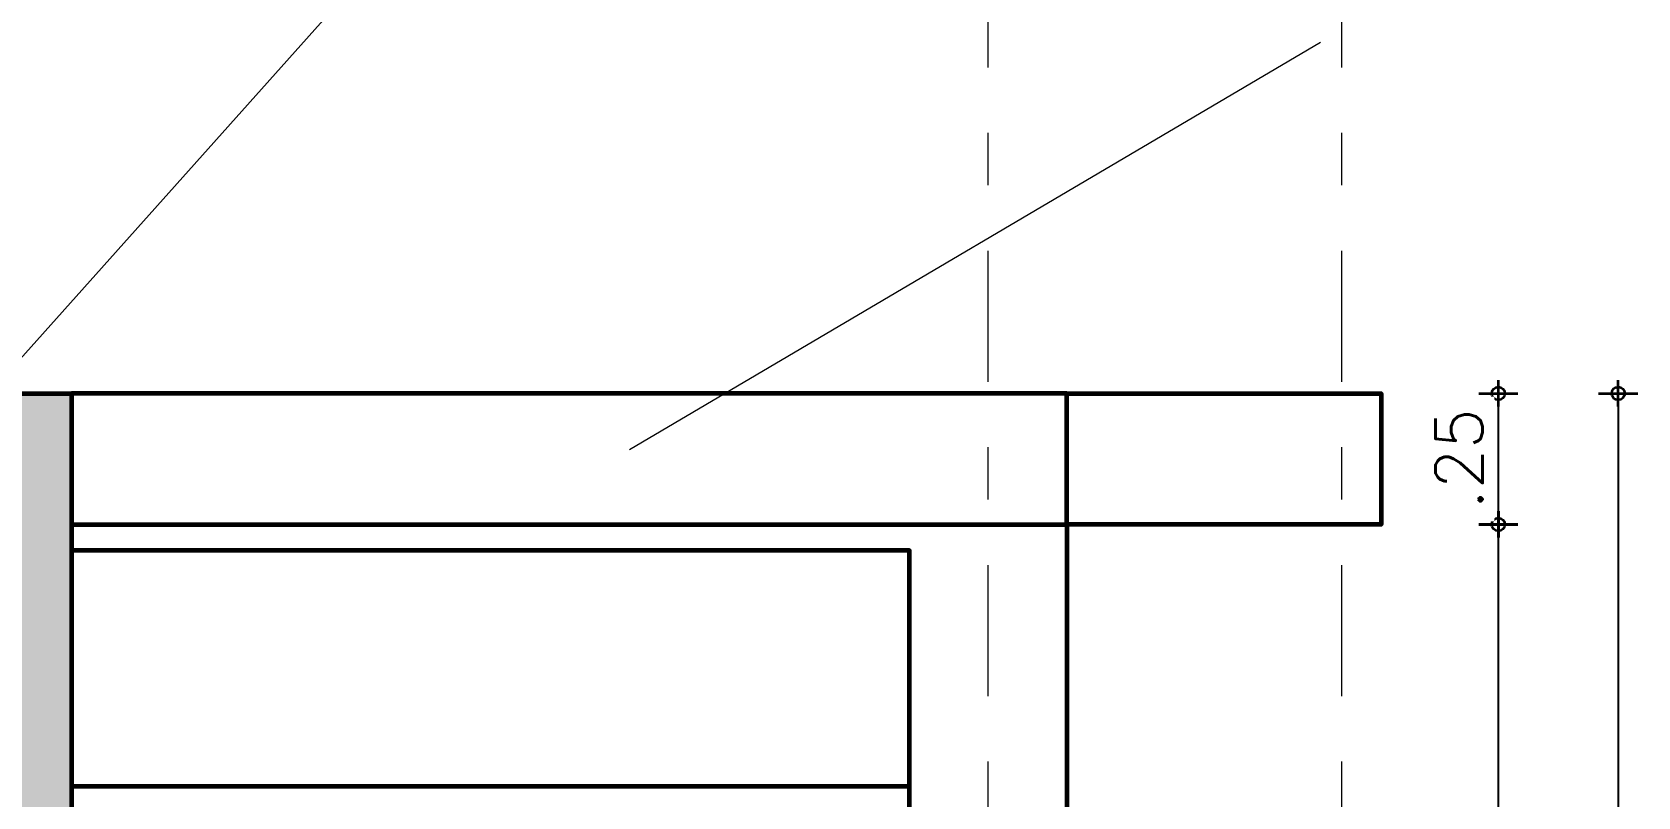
# Model space of a CAD drawing. Header units: metres. Extents: x -50 to 76, y -61 to 14.
# Drawn here: x -3.007 to 0.058, y -33.066 to -31.607 of the extents above; entities that cross this region are included whole.
import ezdxf

# ---------------------------------------------------------------- set-up
doc = ezdxf.new("R2010")
doc.units = ezdxf.units.M
doc.header["$MEASUREMENT"] = 0
doc.linetypes.add('CENTERX2', pattern=[4, 2.5, -0.5, 0.5, -0.5])
doc.linetypes.add('DASHDOT2', pattern=[0.5, 0.25, -0.125, 0, -0.125])
for name, color, linetype, lineweight in [('1 ACHURADO PLACAS', 45, 'Continuous', 15), ('1 CALCAS', 255, 'Continuous', 60), ('1 NIVELES', 145, 'Continuous', 18), ('COTAS', 251, 'Continuous', 35), ('EJES', 251, 'CENTERX2', 0)]:
    doc.layers.add(name, color=color, linetype=linetype, lineweight=lineweight)
doc.styles.add('cotas', font='romans.shx')
doc.dimstyles.new('COT-50', dxfattribs={"dimscale": 0.5, "dimtxt": 0.18, "dimasz": 0.05, "dimexe": 0.08, "dimexo": 0.1, "dimgap": 0.06, "dimtad": 1, "dimzin": 4, "dimdsep": 46, "dimtxsty": 'cotas', "dimblk1": 'COTA', "dimblk2": 'COTA', "dimsah": 1, "dimcen": 0.09, "dimse1": 1, "dimse2": 1, "dimclrd": 256, "dimclre": 253, "dimclrt": 14, "dimadec": 0, "dimazin": 0, "dimtfac": 1, "dimtix": 1, "dimtmove": 0, "dimatfit": 3, "dimldrblk": 'COTA', "dimfxl": 1, "dimtfill": 1, "dimtfillclr": 256, "dimtolj": 1, "dimtzin": 12, "dimarcsym": 0})

# ---------------------------------------------------------------- blocks, each defined once
blk = doc.blocks.new('COTA')
for p, q in [((0, 1.5), (0, -1.5)), ((-1, 0), (1, 0))]:
    blk.add_line(p, q)
blk.add_circle((0, 0), 0.5)
blk = doc.blocks.new('*D745')
at = {"layer": 'COTAS', "lineweight": -2, "transparency": 16777216}
blk.add_line((0.021, -32.3213), (0.021, -39.3713), dxfattribs=at)
at = {"layer": 'Defpoints', "color": 0, "transparency": 16777216}
for p in [(-0.4319, -32.2963), (-0.5319, -39.3963), (0.021, -39.3963)]:
    blk.add_point(p, dxfattribs=at)
at = {"layer": 'COTAS', "lineweight": -2, "transparency": 16777216, "xscale": 0.025, "yscale": 0.025, "zscale": 0.025}
for p, rotation in [((0.021, -32.2963), 90), ((0.021, -39.3963), 270)]:
    blk.add_blockref('COTA', p, dxfattribs=dict(at, rotation=rotation))
at = {"layer": 'COTAS', "color": 14, "transparency": 16777216, "insert": (-0.054, -35.8463), "char_height": 0.09, "attachment_point": 5, "rotation": 90, "style": 'cotas', "bg_fill": 3, "box_fill_scale": 1.25, "bg_fill_color": 256, "bg_fill_true_color": 13158600, "bg_fill_transparency": 0}
blk.add_mtext('\\A1;7.10', dxfattribs=at)
blk = doc.blocks.new('*D750')
at = {"layer": 'COTAS', "lineweight": -2, "transparency": 16777216}
blk.add_line((-0.2079, -34.5813), (-0.2079, -32.5713), dxfattribs=at)
at = {"layer": 'Defpoints', "color": 0, "transparency": 16777216}
for p in [(-0.4319, -32.5463), (-0.2079, -32.5463), (-0.5118, -34.6063)]:
    blk.add_point(p, dxfattribs=at)
at = {"layer": 'COTAS', "lineweight": -2, "transparency": 16777216, "xscale": 0.025, "yscale": 0.025, "zscale": 0.025}
for p, rotation in [((-0.2079, -32.5463), 90), ((-0.2079, -34.6063), 270)]:
    blk.add_blockref('COTA', p, dxfattribs=dict(at, rotation=rotation))
at = {"layer": 'COTAS', "color": 14, "transparency": 16777216, "insert": (-0.2829, -33.5763), "char_height": 0.09, "attachment_point": 5, "rotation": 90, "style": 'cotas', "bg_fill": 3, "box_fill_scale": 1.25, "bg_fill_color": 256, "bg_fill_true_color": 13158600, "bg_fill_transparency": 0}
blk.add_mtext('\\A1;2.06', dxfattribs=at)
blk = doc.blocks.new('*D751')
at = {"layer": 'COTAS', "lineweight": -2, "transparency": 16777216}
blk.add_line((-0.2079, -32.5213), (-0.2079, -32.3213), dxfattribs=at)
at = {"layer": 'Defpoints', "color": 0, "transparency": 16777216}
for p in [(-0.4319, -32.2963), (-0.4319, -32.5463)]:
    blk.add_point(p, dxfattribs=at)
at = {"layer": 'COTAS', "lineweight": -2, "transparency": 16777216, "xscale": 0.025, "yscale": 0.025, "zscale": 0.025}
for p, rotation in [((-0.2079, -32.2963), 90), ((-0.2079, -32.5463), 270)]:
    blk.add_blockref('COTA', p, dxfattribs=dict(at, rotation=rotation))
at = {"layer": 'COTAS', "color": 14, "transparency": 16777216, "insert": (-0.2829, -32.4213), "char_height": 0.09, "attachment_point": 5, "rotation": 90, "style": 'cotas', "bg_fill": 3, "box_fill_scale": 1.25, "bg_fill_color": 256, "bg_fill_true_color": 13158600, "bg_fill_transparency": 0}
blk.add_mtext('\\A1;.25', dxfattribs=at)
at = {"layer": 'Defpoints', "color": 0, "transparency": 16777216}
blk.add_point((-0.2079, -32.2963), dxfattribs=at)

msp = doc.modelspace()

# ---------------------------------------------------------------- hatches: boundary and pattern name
at = {"layer": '1 ACHURADO PLACAS'}
h = msp.add_hatch(dxfattribs=at)
h.set_pattern_fill('AR-RSHKE', color=256, scale=0.008, angle=90)
h.paths.add_polyline_path([(-9.5069, -31.2963), (-9.6819, -31.2963), (-9.6819, -38.7963), (-9.5069, -38.7963)])
h.paths.add_polyline_path([(-9.3319, -31.2963), (-9.5069, -31.2963), (-9.5069, -38.7963), (-9.3319, -38.7963)])
h.paths.add_polyline_path([(-5.4819, -32.6963), (-5.2569, -32.6963), (-5.2569, -32.2963), (-7.0819, -32.2963), (-7.0819, -35.8463), (-5.2569, -35.8463), (-5.2569, -35.5463), (-5.4819, -35.5463)])
h.paths.add_polyline_path([(-7.0819, -32.2963), (-7.2319, -32.2963), (-7.2319, -35.8463), (-7.0819, -35.8463)])
h.paths.add_polyline_path([(-4.0069, -32.2963), (-5.2569, -32.2963), (-5.2569, -32.6963), (-4.0069, -32.6963)])
h.paths.add_polyline_path([(-3.0819, -32.2963), (-4.0069, -32.2963), (-4.0069, -32.6963), (-3.5819, -32.6963), (-3.5819, -33.0963), (-4.0069, -33.0963), (-4.0069, -35.8463), (-3.0819, -35.8463)])
h.paths.add_polyline_path([(-4.0069, -33.0963), (-5.0319, -33.0963), (-5.0319, -35.5463), (-5.2569, -35.5463), (-5.2569, -35.8463), (-4.0069, -35.8463)])
h.paths.add_polyline_path([(-2.9319, -32.2963), (-3.0819, -32.2963), (-3.0819, -35.8463), (-2.9319, -35.8463), (-2.9319, -35.5463), (-2.9319, -35.5463), (-2.9319, -34.6463)])

# ---------------------------------------------------------------- linework, layer by layer
at = {"layer": '1 CALCAS'}
for p, q in [((-1.3319, -33.0463), (-2.9319, -33.0463)), ((-1.3319, -35.5463), (-1.3319, -33.0463))]:
    msp.add_line(p, q, dxfattribs=at)
msp.add_lwpolyline([(-7.2319, -32.2963), (-2.9319, -32.2963), (-2.9319, -35.8463), (-7.2319, -35.8463)], close=True, dxfattribs=at)
for points in [[(-2.9319, -32.5463), (-1.0319, -32.5463), (-1.0319, -32.2963), (-2.9319, -32.2963)], [(-1.0319, -32.2963), (-0.4319, -32.2963), (-0.4319, -32.5463), (-1.0319, -32.5463)], [(-1.0319, -32.5463), (-1.0319, -35.5463)], [(-1.3319, -33.0463), (-1.3319, -32.5963), (-2.9319, -32.5963)]]:
    msp.add_lwpolyline(points, dxfattribs=at)
at = {"layer": '1 NIVELES'}
msp.add_line((-2.4296, -31.5597), (-4.4258, -33.7913), dxfattribs=at)
at = {"layer": 'EJES', "linetype": 'DASHDOT2'}
for p, q in [((-1.1819, -40.074), (-1.1819, -29.6766)), ((-0.5069, -40.074), (-0.5069, -29.6766))]:
    msp.add_line(p, q, dxfattribs=at)

# ---------------------------------------------------------------- next in the draw order: dimensions: what is measured, and where the dimension line sits
at = {"layer": 'COTAS'}
dim = msp.add_linear_dim(base=(0.021, -39.3963), p1=(-0.4319, -32.2963), p2=(-0.5319, -39.3963), angle=90, dimstyle='COT-50', dxfattribs=at)
dim.commit()
dim.dimension.update_dxf_attribs({"geometry": '*D745', "text_midpoint": (-0.054, -35.8463)})

# ---------------------------------------------------------------- next in the draw order: linework, layer by layer
at = {"layer": '1 NIVELES'}
msp.add_line((-1.8668, -32.4035), (-0.5472, -31.6259), dxfattribs=at)

# ---------------------------------------------------------------- next in the draw order: dimensions: what is measured, and where the dimension line sits
at = {"layer": 'COTAS'}
dim = msp.add_linear_dim(base=(-0.2079, -32.5463), p1=(-0.5118, -34.6063), p2=(-0.4319, -32.5463), angle=90, dimstyle='COT-50', dxfattribs=at)
dim.commit()
dim.dimension.update_dxf_attribs({"geometry": '*D750', "text_midpoint": (-0.2829, -33.5763)})

# ---------------------------------------------------------------- next in the draw order: dimensions: what is measured, and where the dimension line sits
dim = msp.add_linear_dim(base=(-0.2079, -32.2963), p1=(-0.4319, -32.5463), p2=(-0.4319, -32.2963), angle=90, dimstyle='COT-50', dxfattribs=at)
dim.commit()
dim.dimension.update_dxf_attribs({"geometry": '*D751', "text_midpoint": (-0.2829, -32.4213)})

doc.saveas('drawing.dxf')
